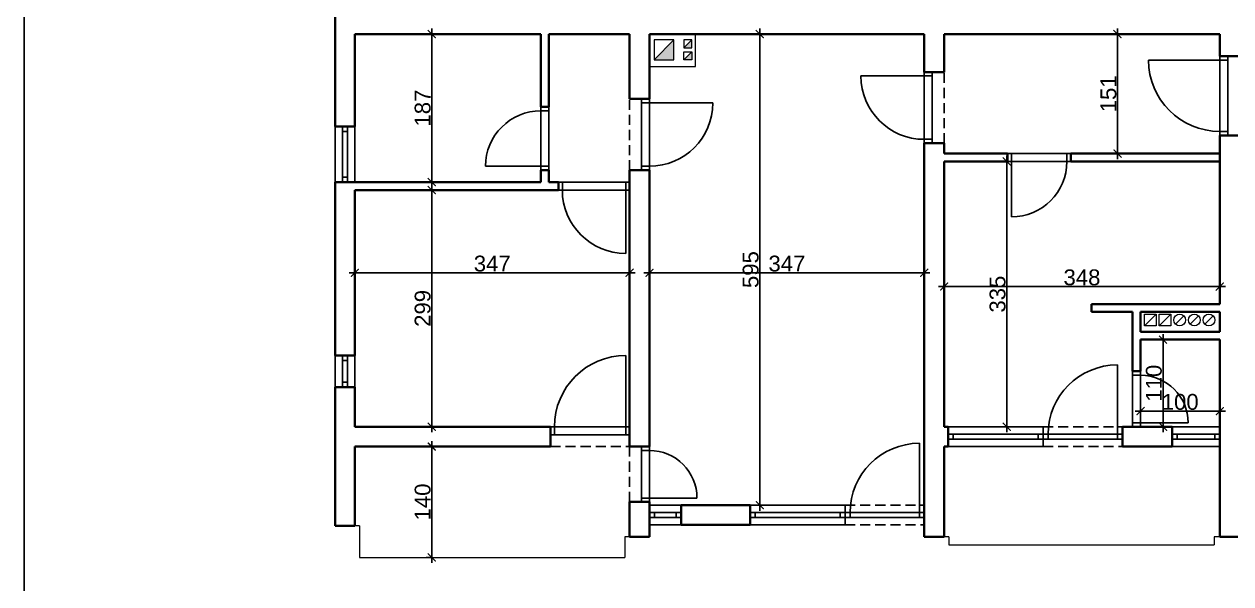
# Model space of a CAD drawing. Header units: centimetres. Extents: x 642232439 to 646206409, y 502891828 to 503284195.
# Drawn here: x 646189011 to 646190534, y 503275551 to 503276258 of the extents above; entities that cross this region are included whole.
import ezdxf

# ---------------------------------------------------------------- set-up
doc = ezdxf.new("R2010")
doc.units = ezdxf.units.CM
doc.header["$PDMODE"] = 35
doc.header["$PDSIZE"] = 0.1
doc.linetypes.add('HIDDENX2', pattern=[19.05, 12.7, -6.35])
doc.layers.add('SAST_Linija sastavnice', color=3, linetype='Continuous', plot=False)
doc.layers.add('TP_01 - 0.35', color=1, linetype='Continuous', lineweight=35)
doc.layers.add('TP_07 - 0.20', color=7, linetype='Continuous', lineweight=20)
for name, color, linetype in [('TP_Hidden', 8, 'HIDDENX2'), ('TP_Kotiranje', 3, 'Continuous'), ('TP_Otvori', 8, 'Continuous'), ('TP_Otvori.block', 8, 'Continuous')]:
    doc.layers.add(name, color=color, linetype=linetype)
doc.styles.get("Standard").update_dxf_attribs({"font": 'arial.ttf'})
doc.dimstyles.new('Radni', dxfattribs={"dimtxt": 20, "dimasz": 10, "dimexe": 7, "dimexo": 7, "dimgap": 1.25, "dimtad": 1, "dimdec": 1, "dimrnd": 0.5, "dimdsep": 46, "dimtxsty": 'Standard', "dimblk": 'ARCHTICK', "dimcen": 10, "dimdle": 7, "dimclrd": 256, "dimclre": 256, "dimadec": 1, "dimazin": 0, "dimtm": 1e-09, "dimtfac": 1, "dimtdec": 1, "dimtix": 1, "dimtmove": 0, "dimatfit": 0, "dimfxl": 7, "dimfxlon": 1, "dimarcsym": 0})

# ---------------------------------------------------------------- blocks, each defined once
blk = doc.blocks.new('*U523')
at = {"layer": 'TP_Otvori'}
for p, q in [((5, 0), (5, 80)), ((5, 0), (0, 0)), ((85, 0), (5, 0)), ((5, -10), (5, 0)), ((85, -10), (85, 0)), ((85, 0), (90, 0)), ((90, -10), (0, -10))]:
    blk.add_line(p, q, dxfattribs=at)
blk.add_arc((5, 0), 80, 0, 90, dxfattribs=at)
blk = doc.blocks.new('*U524')
at = {"layer": 'TP_Otvori'}
for p, q in [((5, 0), (5, 70)), ((5, 0), (0, 0)), ((75, 0), (5, 0)), ((5, -10), (5, 0)), ((75, -10), (75, 0)), ((75, 0), (80, 0)), ((80, -10), (0, -10))]:
    blk.add_line(p, q, dxfattribs=at)
blk.add_arc((5, 0), 70, 0, 90, dxfattribs=at)
blk = doc.blocks.new('*U525')
at = {"layer": 'TP_Otvori'}
for p, q in [((5, 0), (5, 90)), ((5, 0), (0, 0)), ((95, 0), (5, 0)), ((5, -10), (5, 0)), ((95, -10), (95, 0)), ((95, 0), (100, 0)), ((100, -10), (0, -10))]:
    blk.add_line(p, q, dxfattribs=at)
blk.add_arc((5, 0), 90, 0, 90, dxfattribs=at)
blk = doc.blocks.new('*U526')
at = {"layer": 'TP_Otvori'}
for p, q in [((5, 0), (5, 60)), ((5, 0), (0, 0)), ((65, 0), (5, 0)), ((5, -10), (5, 0)), ((65, -10), (65, 0)), ((65, 0), (70, 0)), ((70, -10), (0, -10))]:
    blk.add_line(p, q, dxfattribs=at)
blk.add_arc((5, 0), 60, 0, 90, dxfattribs=at)
blk = doc.blocks.new('*U528')
at = {"layer": 'TP_01 - 0.35'}
for p, q in [((0, 0), (0, -30)), ((72, 0), (72, -30))]:
    blk.add_line(p, q, dxfattribs=at)
at = {"layer": 'TP_Otvori'}
for p, q in [((0, 0), (72, 0)), ((0, -11.3), (72, -11.3)), ((7.5, -11.3), (7.5, -18.8)), ((64.5, -11.3), (64.5, -18.8)), ((0, -18.8), (72, -18.8)), ((0, -30), (72, -30))]:
    blk.add_line(p, q, dxfattribs=at)
blk = doc.blocks.new('*U89')
at = {"layer": 'TP_01 - 0.35'}
for p, q in [((0, 0), (0, -30)), ((48, 0), (48, -30))]:
    blk.add_line(p, q, dxfattribs=at)
at = {"layer": 'TP_Otvori'}
for p, q in [((0, 0), (48, 0)), ((0, -11.3), (48, -11.3)), ((7.5, -11.3), (7.5, -18.8)), ((40.5, -11.3), (40.5, -18.8)), ((0, -18.8), (48, -18.8)), ((0, -30), (48, -30))]:
    blk.add_line(p, q, dxfattribs=at)
blk = doc.blocks.new('*U100')
at = {"layer": 'TP_01 - 0.35'}
for p, q in [((0, 0), (0, -30)), ((84, 0), (84, -30))]:
    blk.add_line(p, q, dxfattribs=at)
at = {"layer": 'TP_Otvori'}
for p, q in [((0, 0), (84, 0)), ((0, -11.3), (84, -11.3)), ((7.5, -11.3), (7.5, -18.8)), ((76.5, -11.3), (76.5, -18.8)), ((0, -18.8), (84, -18.8)), ((0, -30), (84, -30))]:
    blk.add_line(p, q, dxfattribs=at)
blk = doc.blocks.new('*U102')
at = {"layer": 'TP_01 - 0.35'}
for p, q in [((0, 0), (0, -30)), ((48, 0), (48, -30))]:
    blk.add_line(p, q, dxfattribs=at)
at = {"layer": 'TP_Otvori'}
for p, q in [((0, 0), (48, 0)), ((0, -11.3), (48, -11.3)), ((7.5, -11.3), (7.5, -18.8)), ((40.5, -11.3), (40.5, -18.8)), ((0, -18.8), (48, -18.8)), ((0, -30), (48, -30))]:
    blk.add_line(p, q, dxfattribs=at)
blk = doc.blocks.new('_ArchTick')
at = {"color": 0, "linetype": 'ByBlock', "const_width": 0.15}
blk.add_lwpolyline([(-0.5, -0.5), (0.5, 0.5)], dxfattribs=at)
blk = doc.blocks.new('*D549')
at = {"layer": 'Defpoints', "color": 0, "transparency": 16777216}
for p in [(646189525.5, 503276245.3), (646189525.5, 503276058.3), (646189525.5, 503276058.3)]:
    blk.add_point(p, dxfattribs=at)
at = {"layer": 'TP_Kotiranje', "lineweight": -2, "transparency": 16777216}
for p, q in [((646189525.5, 503276252.3), (646189525.5, 503276051.3)), ((646189525.5, 503276245.3), (646189518.5, 503276245.3)), ((646189525.5, 503276058.3), (646189518.5, 503276058.3))]:
    blk.add_line(p, q, dxfattribs=at)
at = {"layer": 'TP_Kotiranje', "lineweight": -2, "transparency": 16777216, "xscale": 10, "yscale": 10, "zscale": 10}
for p, rotation in [((646189525.5, 503276245.3), 90), ((646189525.5, 503276058.3), 270)]:
    blk.add_blockref('_ArchTick', p, dxfattribs=dict(at, rotation=rotation))
at = {"layer": 'TP_Kotiranje', "color": 0, "transparency": 16777216, "insert": (646189514.1, 503276151.8), "char_height": 20, "attachment_point": 5, "rotation": 90}
blk.add_mtext('187', dxfattribs=at)
blk = doc.blocks.new('*D550')
at = {"layer": 'Defpoints', "color": 0, "transparency": 16777216}
for p in [(646189525.5, 503276048.3), (646189525.5, 503275749.3), (646189525.5, 503275749.3)]:
    blk.add_point(p, dxfattribs=at)
at = {"layer": 'TP_Kotiranje', "lineweight": -2, "transparency": 16777216}
for p, q in [((646189525.5, 503276055.3), (646189525.5, 503275742.3)), ((646189525.5, 503276048.3), (646189532.5, 503276048.3)), ((646189525.5, 503275749.3), (646189518.5, 503275749.3))]:
    blk.add_line(p, q, dxfattribs=at)
at = {"layer": 'TP_Kotiranje', "lineweight": -2, "transparency": 16777216, "xscale": 10, "yscale": 10, "zscale": 10}
for p, rotation in [((646189525.5, 503276048.3), 90), ((646189525.5, 503275749.3), 270)]:
    blk.add_blockref('_ArchTick', p, dxfattribs=dict(at, rotation=rotation))
at = {"layer": 'TP_Kotiranje', "color": 0, "transparency": 16777216, "insert": (646189514.1, 503275898.8), "char_height": 20, "attachment_point": 5, "rotation": 90}
blk.add_mtext('299', dxfattribs=at)
blk = doc.blocks.new('*D551')
at = {"layer": 'Defpoints', "color": 0, "transparency": 16777216}
for p in [(646189525.5, 503275724.3), (646189525.5, 503275584.3), (646189525.5, 503275584.3)]:
    blk.add_point(p, dxfattribs=at)
at = {"layer": 'TP_Kotiranje', "lineweight": -2, "transparency": 16777216}
for p, q in [((646189525.5, 503275731.3), (646189525.5, 503275577.3)), ((646189525.5, 503275724.3), (646189518.5, 503275724.3)), ((646189525.5, 503275584.3), (646189518.5, 503275584.3))]:
    blk.add_line(p, q, dxfattribs=at)
at = {"layer": 'TP_Kotiranje', "lineweight": -2, "transparency": 16777216, "xscale": 10, "yscale": 10, "zscale": 10}
for p, rotation in [((646189525.5, 503275724.3), 90), ((646189525.5, 503275584.3), 270)]:
    blk.add_blockref('_ArchTick', p, dxfattribs=dict(at, rotation=rotation))
at = {"layer": 'TP_Kotiranje', "color": 0, "transparency": 16777216, "insert": (646189514.1, 503275654.3), "char_height": 20, "attachment_point": 5, "rotation": 90}
blk.add_mtext('140', dxfattribs=at)
blk = doc.blocks.new('*D568')
at = {"layer": 'Defpoints', "color": 0, "transparency": 16777216}
for p in [(646189939.7, 503276245.3), (646189939.7, 503275650.3), (646189939.7, 503275650.3)]:
    blk.add_point(p, dxfattribs=at)
at = {"layer": 'TP_Kotiranje', "lineweight": -2, "transparency": 16777216}
for p, q in [((646189939.7, 503276252.3), (646189939.7, 503275643.3)), ((646189939.7, 503276245.3), (646189932.7, 503276245.3)), ((646189939.7, 503275650.3), (646189932.7, 503275650.3))]:
    blk.add_line(p, q, dxfattribs=at)
at = {"layer": 'TP_Kotiranje', "lineweight": -2, "transparency": 16777216, "xscale": 10, "yscale": 10, "zscale": 10}
for p, rotation in [((646189939.7, 503276245.3), 90), ((646189939.7, 503275650.3), 270)]:
    blk.add_blockref('_ArchTick', p, dxfattribs=dict(at, rotation=rotation))
at = {"layer": 'TP_Kotiranje', "color": 0, "transparency": 16777216, "insert": (646189928.2, 503275947.8), "char_height": 20, "attachment_point": 5, "rotation": 90}
blk.add_mtext('595', dxfattribs=at)
blk = doc.blocks.new('*D569')
at = {"layer": 'Defpoints', "color": 0, "transparency": 16777216}
for p in [(646189428.4, 503275943.8), (646189775.4, 503275943.8), (646189775.4, 503275943.8)]:
    blk.add_point(p, dxfattribs=at)
at = {"layer": 'TP_Kotiranje', "lineweight": -2, "transparency": 16777216}
for p, q in [((646189421.4, 503275943.8), (646189782.4, 503275943.8)), ((646189428.4, 503275943.8), (646189428.4, 503275950.8)), ((646189775.4, 503275943.8), (646189775.4, 503275950.8))]:
    blk.add_line(p, q, dxfattribs=at)
at = {"layer": 'TP_Kotiranje', "lineweight": -2, "transparency": 16777216, "xscale": 10, "yscale": 10, "zscale": 10, "rotation": 180}
blk.add_blockref('_ArchTick', (646189428.4, 503275943.8), dxfattribs=at)
at = {"layer": 'TP_Kotiranje', "lineweight": -2, "transparency": 16777216, "xscale": 10, "yscale": 10, "zscale": 10}
blk.add_blockref('_ArchTick', (646189775.4, 503275943.8), dxfattribs=at)
at = {"layer": 'TP_Kotiranje', "color": 0, "transparency": 16777216, "insert": (646189601.9, 503275955.3), "char_height": 20, "attachment_point": 5}
blk.add_mtext('347', dxfattribs=at)
blk = doc.blocks.new('*D570')
at = {"layer": 'Defpoints', "color": 0, "transparency": 16777216}
for p in [(646189800.4, 503275943.8), (646190147.4, 503275943.8), (646190147.4, 503275943.8)]:
    blk.add_point(p, dxfattribs=at)
at = {"layer": 'TP_Kotiranje', "lineweight": -2, "transparency": 16777216}
for p, q in [((646189793.4, 503275943.8), (646190154.4, 503275943.8)), ((646189800.4, 503275943.8), (646189800.4, 503275950.8)), ((646190147.4, 503275943.8), (646190147.4, 503275950.8))]:
    blk.add_line(p, q, dxfattribs=at)
at = {"layer": 'TP_Kotiranje', "lineweight": -2, "transparency": 16777216, "xscale": 10, "yscale": 10, "zscale": 10, "rotation": 180}
blk.add_blockref('_ArchTick', (646189800.4, 503275943.8), dxfattribs=at)
at = {"layer": 'TP_Kotiranje', "lineweight": -2, "transparency": 16777216, "xscale": 10, "yscale": 10, "zscale": 10}
blk.add_blockref('_ArchTick', (646190147.4, 503275943.8), dxfattribs=at)
at = {"layer": 'TP_Kotiranje', "color": 0, "transparency": 16777216, "insert": (646189973.9, 503275955.3), "char_height": 20, "attachment_point": 5}
blk.add_mtext('347', dxfattribs=at)
blk = doc.blocks.new('*D571')
at = {"layer": 'Defpoints', "color": 0, "transparency": 16777216}
for p in [(646190172.4, 503275943.8), (646190520.4, 503275943.8), (646190520.4, 503275926.4)]:
    blk.add_point(p, dxfattribs=at)
at = {"layer": 'TP_Kotiranje', "lineweight": -2, "transparency": 16777216}
for p, q in [((646190172.4, 503275933.4), (646190172.4, 503275919.4)), ((646190520.4, 503275933.4), (646190520.4, 503275919.4)), ((646190165.4, 503275926.4), (646190527.4, 503275926.4))]:
    blk.add_line(p, q, dxfattribs=at)
at = {"layer": 'TP_Kotiranje', "lineweight": -2, "transparency": 16777216, "xscale": 10, "yscale": 10, "zscale": 10, "rotation": 180}
blk.add_blockref('_ArchTick', (646190172.4, 503275926.4), dxfattribs=at)
at = {"layer": 'TP_Kotiranje', "lineweight": -2, "transparency": 16777216, "xscale": 10, "yscale": 10, "zscale": 10}
blk.add_blockref('_ArchTick', (646190520.4, 503275926.4), dxfattribs=at)
at = {"layer": 'TP_Kotiranje', "color": 0, "transparency": 16777216, "insert": (646190346.4, 503275937.9), "char_height": 20, "attachment_point": 5}
blk.add_mtext('348', dxfattribs=at)
blk = doc.blocks.new('*D572')
at = {"layer": 'Defpoints', "color": 0, "transparency": 16777216}
for p in [(646190332.4, 503276084.3), (646190251.4, 503275749.3), (646190332.4, 503275749.3)]:
    blk.add_point(p, dxfattribs=at)
at = {"layer": 'TP_Kotiranje', "lineweight": -2, "transparency": 16777216}
for p, q in [((646190258.4, 503276084.3), (646190244.4, 503276084.3)), ((646190251.4, 503276091.3), (646190251.4, 503275742.3)), ((646190258.4, 503275749.3), (646190244.4, 503275749.3))]:
    blk.add_line(p, q, dxfattribs=at)
at = {"layer": 'TP_Kotiranje', "lineweight": -2, "transparency": 16777216, "xscale": 10, "yscale": 10, "zscale": 10}
for p, rotation in [((646190251.4, 503276084.3), 90), ((646190251.4, 503275749.3), 270)]:
    blk.add_blockref('_ArchTick', p, dxfattribs=dict(at, rotation=rotation))
at = {"layer": 'TP_Kotiranje', "color": 0, "transparency": 16777216, "insert": (646190239.9, 503275916.8), "char_height": 20, "attachment_point": 5, "rotation": 90}
blk.add_mtext('335', dxfattribs=at)
blk = doc.blocks.new('*D573')
at = {"layer": 'Defpoints', "color": 0, "transparency": 16777216}
for p in [(646190470.4, 503275859.3), (646190448.7, 503275749.3), (646190460.4, 503275749.3)]:
    blk.add_point(p, dxfattribs=at)
at = {"layer": 'TP_Kotiranje', "lineweight": -2, "transparency": 16777216}
for p, q in [((646190455.7, 503275859.3), (646190441.7, 503275859.3)), ((646190448.7, 503275866.3), (646190448.7, 503275742.3)), ((646190453.4, 503275749.3), (646190441.7, 503275749.3))]:
    blk.add_line(p, q, dxfattribs=at)
at = {"layer": 'TP_Kotiranje', "lineweight": -2, "transparency": 16777216, "xscale": 10, "yscale": 10, "zscale": 10}
for p, rotation in [((646190448.7, 503275859.3), 90), ((646190448.7, 503275749.3), 270)]:
    blk.add_blockref('_ArchTick', p, dxfattribs=dict(at, rotation=rotation))
at = {"layer": 'TP_Kotiranje', "color": 0, "transparency": 16777216, "insert": (646190437.2, 503275804.3), "char_height": 20, "attachment_point": 5, "rotation": 90}
blk.add_mtext('110', dxfattribs=at)
blk = doc.blocks.new('*D574')
at = {"layer": 'Defpoints', "color": 0, "transparency": 16777216}
for p in [(646190420.4, 503275769.1), (646190520.4, 503275769.1), (646190520.4, 503275769.1)]:
    blk.add_point(p, dxfattribs=at)
at = {"layer": 'TP_Kotiranje', "lineweight": -2, "transparency": 16777216}
for p, q in [((646190420.4, 503275769.1), (646190420.4, 503275776.1)), ((646190520.4, 503275769.1), (646190520.4, 503275776.1)), ((646190413.4, 503275769.1), (646190527.4, 503275769.1))]:
    blk.add_line(p, q, dxfattribs=at)
at = {"layer": 'TP_Kotiranje', "lineweight": -2, "transparency": 16777216, "xscale": 10, "yscale": 10, "zscale": 10, "rotation": 180}
blk.add_blockref('_ArchTick', (646190420.4, 503275769.1), dxfattribs=at)
at = {"layer": 'TP_Kotiranje', "lineweight": -2, "transparency": 16777216, "xscale": 10, "yscale": 10, "zscale": 10}
blk.add_blockref('_ArchTick', (646190520.4, 503275769.1), dxfattribs=at)
at = {"layer": 'TP_Kotiranje', "color": 0, "transparency": 16777216, "insert": (646190470.4, 503275780.6), "char_height": 20, "attachment_point": 5}
blk.add_mtext('100', dxfattribs=at)
blk = doc.blocks.new('*D584')
at = {"layer": 'Defpoints', "color": 0, "transparency": 16777216}
for p in [(646190346.4, 503276245.3), (646190391.3, 503276245.3), (646190332.4, 503276094.3)]:
    blk.add_point(p, dxfattribs=at)
at = {"layer": 'TP_Kotiranje', "lineweight": -2, "transparency": 16777216}
for p, q in [((646190391.3, 503276087.3), (646190391.3, 503276252.3)), ((646190384.3, 503276245.3), (646190398.3, 503276245.3)), ((646190384.3, 503276094.3), (646190398.3, 503276094.3))]:
    blk.add_line(p, q, dxfattribs=at)
at = {"layer": 'TP_Kotiranje', "lineweight": -2, "transparency": 16777216, "xscale": 10, "yscale": 10, "zscale": 10}
for p, rotation in [((646190391.3, 503276245.3), 90), ((646190391.3, 503276094.3), 270)]:
    blk.add_blockref('_ArchTick', p, dxfattribs=dict(at, rotation=rotation))
at = {"layer": 'TP_Kotiranje', "color": 0, "transparency": 16777216, "insert": (646190379.9, 503276169.8), "char_height": 20, "attachment_point": 5, "rotation": 90}
blk.add_mtext('151', dxfattribs=at)

msp = doc.modelspace()

# ---------------------------------------------------------------- hatches: boundary and pattern name
at = {"layer": 'TP_07 - 0.20'}
h = msp.add_hatch(color=256, dxfattribs=at)
h.dxf.hatch_style = 1
h.paths.add_polyline_path([(646189806.28, 503276212.83), (646189831.28, 503276212.83), (646189831.28, 503276237.83)])
h = msp.add_hatch(color=256, dxfattribs=at)
h.dxf.hatch_style = 1
h.paths.add_polyline_path([(646189853.78, 503276237.83), (646189843.78, 503276227.83), (646189853.78, 503276227.83)])
h.paths.add_polyline_path([(646189843.78, 503276212.83), (646189853.78, 503276212.83), (646189853.78, 503276222.83)])

# ---------------------------------------------------------------- linework, layer by layer
at = {"layer": 'SAST_Linija sastavnice'}
msp.add_lwpolyline([(646192908.92, 503277435.11), (646189010.92, 503277435.11), (646189010.92, 503274569.11), (646192908.92, 503274569.11)], close=True, dxfattribs=at)
at = {"layer": 'TP_01 - 0.35'}
for p, q in [((646189403.38, 503276370.33), (646189403.38, 503276128.33)), ((646189428.38, 503276245.33), (646189428.38, 503276128.33)), ((646189428.38, 503276245.33), (646189663.38, 503276245.33)), ((646189663.38, 503276245.33), (646189663.38, 503276153.33)), ((646189673.38, 503276245.33), (646189673.38, 503276153.33)), ((646189673.38, 503276245.33), (646189775.38, 503276245.33)), ((646189775.38, 503276245.33), (646189775.38, 503276163.33)), ((646189800.38, 503276245.33), (646189800.38, 503276163.33)), ((646189800.38, 503276245.33), (646190147.38, 503276245.33)), ((646190147.38, 503276245.33), (646190147.38, 503276197.33)), ((646190172.38, 503276245.33), (646190172.38, 503276197.33)), ((646190172.38, 503276245.33), (646190520.38, 503276245.33)), ((646190520.38, 503276245.33), (646190520.38, 503276217.33)), ((646190545.38, 503276217.33), (646190520.38, 503276217.33)), ((646190172.38, 503276197.33), (646190147.38, 503276197.33)), ((646189775.38, 503276163.33), (646189800.38, 503276163.33)), ((646189663.38, 503276153.33), (646189673.38, 503276153.33)), ((646189428.38, 503276128.33), (646189403.38, 503276128.33)), ((646190520.38, 503276117.33), (646190520.38, 503275904.33)), ((646190545.38, 503276117.33), (646190520.38, 503276117.33)), ((646190147.38, 503276107.33), (646190147.38, 503275610.33)), ((646190172.38, 503276107.33), (646190147.38, 503276107.33)), ((646190172.38, 503276107.33), (646190172.38, 503276094.33)), ((646190172.38, 503276094.33), (646190252.38, 503276094.33)), ((646190172.38, 503276084.33), (646190172.38, 503275749.33)), ((646190172.38, 503276084.33), (646190252.38, 503276084.33)), ((646190252.38, 503276094.33), (646190252.38, 503276084.33)), ((646190332.38, 503276094.33), (646190332.38, 503276084.33)), ((646190332.38, 503276094.33), (646190520.38, 503276094.33)), ((646190332.38, 503276084.33), (646190520.38, 503276084.33)), ((646189663.38, 503276073.33), (646189663.38, 503276058.33)), ((646189663.38, 503276073.33), (646189673.38, 503276073.33)), ((646189673.38, 503276073.33), (646189673.38, 503276058.33)), ((646189775.38, 503276073.33), (646189775.38, 503275724.33)), ((646189775.38, 503276073.33), (646189800.38, 503276073.33)), ((646189800.38, 503276073.33), (646189800.38, 503275724.33)), ((646189403.38, 503276058.33), (646189403.38, 503275839.33)), ((646189428.38, 503276058.33), (646189403.38, 503276058.33)), ((646189428.38, 503276058.33), (646189663.38, 503276058.33)), ((646189673.38, 503276058.33), (646189685.38, 503276058.33)), ((646189685.38, 503276058.33), (646189685.38, 503276048.33)), ((646189428.38, 503276048.33), (646189428.38, 503275839.33)), ((646189428.38, 503276048.33), (646189685.38, 503276048.33)), ((646190358.38, 503275904.33), (646190410.38, 503275904.33)), ((646190358.38, 503275904.33), (646190358.38, 503275894.33)), ((646190410.38, 503275904.33), (646190520.38, 503275904.33)), ((646190358.38, 503275894.33), (646190410.38, 503275894.33)), ((646190410.38, 503275894.33), (646190410.38, 503275819.33)), ((646190420.38, 503275894.33), (646190520.38, 503275894.33)), ((646190420.38, 503275894.33), (646190420.38, 503275869.33)), ((646190520.38, 503275894.33), (646190520.38, 503275869.33)), ((646190420.38, 503275869.33), (646190520.38, 503275869.33)), ((646190420.38, 503275859.33), (646190420.38, 503275819.33)), ((646190420.38, 503275859.33), (646190520.38, 503275859.33)), ((646190520.38, 503275859.33), (646190520.38, 503275610.33)), ((646189428.38, 503275839.33), (646189403.38, 503275839.33)), ((646190410.38, 503275819.33), (646190420.38, 503275819.33)), ((646189403.38, 503275799.33), (646189403.38, 503275624.33)), ((646189428.38, 503275799.33), (646189403.38, 503275799.33)), ((646189428.38, 503275799.33), (646189428.38, 503275749.33)), ((646189428.38, 503275749.33), (646189675.38, 503275749.33)), ((646189675.38, 503275724.33), (646189675.38, 503275749.33)), ((646190172.38, 503275749.33), (646190177.38, 503275749.33)), ((646190177.38, 503275749.33), (646190177.38, 503275724.33)), ((646190397.38, 503275749.33), (646190397.38, 503275724.33)), ((646190397.38, 503275749.33), (646190460.38, 503275749.33)), ((646190460.38, 503275749.33), (646190460.38, 503275724.33)), ((646189428.38, 503275724.33), (646189428.38, 503275624.33)), ((646189428.38, 503275724.33), (646189675.38, 503275724.33)), ((646189775.38, 503275724.33), (646189800.38, 503275724.33)), ((646190172.38, 503275724.33), (646190172.38, 503275610.33)), ((646190172.38, 503275724.33), (646190177.38, 503275724.33)), ((646190397.38, 503275724.33), (646190460.38, 503275724.33)), ((646189775.38, 503275654.33), (646189775.38, 503275610.33)), ((646189775.38, 503275654.33), (646189800.38, 503275654.33)), ((646189800.38, 503275654.33), (646189800.38, 503275610.33)), ((646189840.38, 503275650.33), (646189840.38, 503275625.33)), ((646189840.38, 503275650.33), (646189927.38, 503275650.33)), ((646189927.38, 503275650.33), (646189927.38, 503275625.33)), ((646189428.38, 503275624.33), (646189403.38, 503275624.33)), ((646189840.38, 503275625.33), (646189927.38, 503275625.33)), ((646189775.38, 503275610.33), (646189800.38, 503275610.33)), ((646190147.38, 503275610.33), (646190172.38, 503275610.33)), ((646190520.38, 503275610.33), (646190545.38, 503275610.33))]:
    msp.add_line(p, q, dxfattribs=at)
at = {"layer": 'TP_07 - 0.20'}
for p, q in [((646189831.28, 503276237.83), (646189806.28, 503276212.83)), ((646189853.78, 503276237.83), (646189843.78, 503276227.83)), ((646189858.38, 503276204.33), (646189858.38, 503276245.33)), ((646189853.78, 503276222.83), (646189843.78, 503276212.83)), ((646189800.38, 503276204.33), (646189858.38, 503276204.33)), ((646190440.24, 503275891.64), (646190425.24, 503275876.64)), ((646190458.74, 503275891.64), (646190443.74, 503275876.64)), ((646190475.05, 503275889.44), (646190464.44, 503275878.84)), ((646190493.55, 503275889.44), (646190482.94, 503275878.84)), ((646190512.05, 503275889.44), (646190501.44, 503275878.84)), ((646189434.38, 503275624.33), (646189428.38, 503275624.33)), ((646189428.38, 503275624.33), (646189428.38, 503275624.33)), ((646189434.38, 503275624.33), (646189434.38, 503275584.33)), ((646189769.38, 503275610.33), (646189769.38, 503275584.33)), ((646189775.38, 503275610.33), (646189769.38, 503275610.33)), ((646190178.38, 503275610.33), (646190172.38, 503275610.33)), ((646190178.38, 503275610.33), (646190178.38, 503275600.33)), ((646190513.38, 503275610.33), (646190513.38, 503275600.33)), ((646190520.38, 503275610.33), (646190513.38, 503275610.33)), ((646190178.38, 503275600.33), (646190513.38, 503275600.33)), ((646189434.38, 503275584.33), (646189769.38, 503275584.33))]:
    msp.add_line(p, q, dxfattribs=at)
for points in [[(646189831.28, 503276237.83), (646189806.28, 503276237.83), (646189806.28, 503276212.83), (646189831.28, 503276212.83)], [(646189853.78, 503276237.83), (646189843.78, 503276237.83), (646189843.78, 503276227.83), (646189853.78, 503276227.83)], [(646189853.78, 503276212.83), (646189843.78, 503276212.83), (646189843.78, 503276222.83), (646189853.78, 503276222.83)], [(646190425.24, 503275891.64), (646190440.24, 503275891.64), (646190440.24, 503275876.64), (646190425.24, 503275876.64)], [(646190443.74, 503275891.64), (646190458.74, 503275891.64), (646190458.74, 503275876.64), (646190443.74, 503275876.64)]]:
    msp.add_lwpolyline(points, close=True, dxfattribs=at)
for centre in [(646190469.74, 503275884.14), (646190488.24, 503275884.14), (646190506.74, 503275884.14)]:
    msp.add_circle(centre, 7.5, dxfattribs=at)
at = {"layer": 'TP_Hidden'}
for p, q in [((646190172.38, 503276107.33), (646190172.38, 503276197.33)), ((646189775.38, 503276073.33), (646189775.38, 503276163.33)), ((646190297.38, 503275749.33), (646190397.38, 503275749.33)), ((646189675.38, 503275724.33), (646189775.38, 503275724.33)), ((646189775.38, 503275724.33), (646189775.38, 503275654.33)), ((646190297.38, 503275724.33), (646190397.38, 503275724.33)), ((646190047.38, 503275650.33), (646190147.38, 503275650.33)), ((646190047.38, 503275625.33), (646190147.38, 503275625.33))]:
    msp.add_line(p, q, dxfattribs=at)
at = {"layer": 'TP_Otvori'}
for p, q in [((646190391.13, 503275739.95), (646190391.13, 503275827.45)), ((646190177.38, 503275749.33), (646190297.38, 503275749.33)), ((646190297.38, 503275749.33), (646190297.38, 503275724.33)), ((646190177.38, 503275739.95), (646190297.38, 503275739.95)), ((646190177.38, 503275733.7), (646190297.38, 503275733.7)), ((646190183.63, 503275739.95), (646190183.63, 503275733.7)), ((646190291.13, 503275739.95), (646190291.13, 503275733.7)), ((646190297.38, 503275739.95), (646190397.38, 503275739.95)), ((646190297.38, 503275733.7), (646190397.38, 503275733.7)), ((646190303.63, 503275739.95), (646190303.63, 503275733.7)), ((646190391.13, 503275739.95), (646190391.13, 503275733.7)), ((646190141.13, 503275640.95), (646190141.13, 503275728.45)), ((646190177.38, 503275724.33), (646190297.38, 503275724.33)), ((646189927.38, 503275650.33), (646190047.38, 503275650.33)), ((646189927.38, 503275640.95), (646190047.38, 503275640.95)), ((646189933.63, 503275640.95), (646189933.63, 503275634.7)), ((646190041.13, 503275640.95), (646190041.13, 503275634.7)), ((646190047.38, 503275650.33), (646190047.38, 503275625.33)), ((646190047.38, 503275640.95), (646190147.38, 503275640.95)), ((646190053.63, 503275640.95), (646190053.63, 503275634.7)), ((646190141.13, 503275640.95), (646190141.13, 503275634.7)), ((646189927.38, 503275634.7), (646190047.38, 503275634.7)), ((646189927.38, 503275625.33), (646190047.38, 503275625.33)), ((646190047.38, 503275634.7), (646190147.38, 503275634.7))]:
    msp.add_line(p, q, dxfattribs=at)
for centre in [(646190391.13, 503275739.95), (646190141.13, 503275640.95)]:
    msp.add_arc(centre, 87.5, 90, 180, dxfattribs=at)

# ---------------------------------------------------------------- block references
at = {"layer": 'TP_Otvori.block', "xscale": -1}
for name, p, rotation in [('*U525', (646190520.38, 503276217.33), 90), ('*U523', (646190147.38, 503276197.33), 90), ('*U524', (646190252.38, 503276084.33), 180), ('*U526', (646190420.38, 503275749.33), 270), ('*U526', (646189800.38, 503275654.33), 270)]:
    msp.add_blockref(name, p, dxfattribs=dict(at, rotation=rotation))
at = {"layer": 'TP_Otvori.block'}
for name, p, rotation in [('*U523', (646189800.38, 503276163.33), 270), ('*U524', (646189663.38, 503276073.33), 90.00000000000001), ('*U523', (646189775.38, 503276048.33), 180)]:
    msp.add_blockref(name, p, dxfattribs=dict(at, rotation=rotation))
at = {"layer": 'TP_Otvori.block', "yscale": 0.8333333856529689, "zscale": 0.8333333856529689}
for name, p, xscale, rotation in [('*U100', (646189403.38, 503276058.33), 0.8333333856529689, 90), ('*U102', (646189403.38, 503275799.33), 0.8333333856529689, 90), ('*U528', (646190460.38, 503275724.33), -0.8333333856529689, 180), ('*U89', (646189800.38, 503275625.33), -0.8333333856529689, 180)]:
    msp.add_blockref(name, p, dxfattribs=dict(at, xscale=xscale, rotation=rotation))
at = {"layer": 'TP_Otvori.block', "xscale": -1}
msp.add_blockref('*U525', (646189775.38, 503275749.33), dxfattribs=at)

# ---------------------------------------------------------------- dimensions: what is measured, and where the dimension line sits
at = {"layer": 'TP_Kotiranje'}
for base, p1, p2, picture, middle in [((646189525.51, 503276058.33), (646189525.51, 503276245.33), (646189525.51, 503276058.33), '*D549', (646189514.05, 503276151.83)), ((646189939.66, 503275650.33), (646189939.66, 503276245.33), (646189939.66, 503275650.33), '*D568', (646189928.2, 503275947.83)), ((646190391.33, 503276245.33), (646190332.38, 503276094.33), (646190346.38, 503276245.33), '*D584', (646190379.87, 503276169.83)), ((646190251.38, 503275749.33), (646190332.38, 503276084.33), (646190332.38, 503275749.33), '*D572', (646190239.91, 503275916.83)), ((646189525.51, 503275749.33), (646189525.51, 503276048.33), (646189525.51, 503275749.33), '*D550', (646189514.05, 503275898.83)), ((646190448.7, 503275749.33), (646190470.38, 503275859.33), (646190460.38, 503275749.33), '*D573', (646190437.24, 503275804.33)), ((646189525.51, 503275584.33), (646189525.51, 503275724.33), (646189525.51, 503275584.33), '*D551', (646189514.05, 503275654.33))]:
    dim = msp.add_linear_dim(base=base, p1=p1, p2=p2, angle=90, dimstyle='Radni', dxfattribs=at)
    dim.commit()
    dim.dimension.update_dxf_attribs({"geometry": picture, "text_midpoint": middle})
for base, p1, p2, picture, middle in [((646189775.38, 503275943.83), (646189428.38, 503275943.83), (646189775.38, 503275943.83), '*D569', (646189601.88, 503275955.3)), ((646190147.38, 503275943.83), (646189800.38, 503275943.83), (646190147.38, 503275943.83), '*D570', (646189973.88, 503275955.3)), ((646190520.38, 503275926.38), (646190172.38, 503275943.83), (646190520.38, 503275943.83), '*D571', (646190346.38, 503275937.85)), ((646190520.38, 503275769.09), (646190420.38, 503275769.09), (646190520.38, 503275769.09), '*D574', (646190470.38, 503275780.55))]:
    dim = msp.add_linear_dim(base=base, p1=p1, p2=p2, dimstyle='Radni', dxfattribs=at)
    dim.commit()
    dim.dimension.update_dxf_attribs({"geometry": picture, "text_midpoint": middle})

doc.saveas('drawing.dxf')
